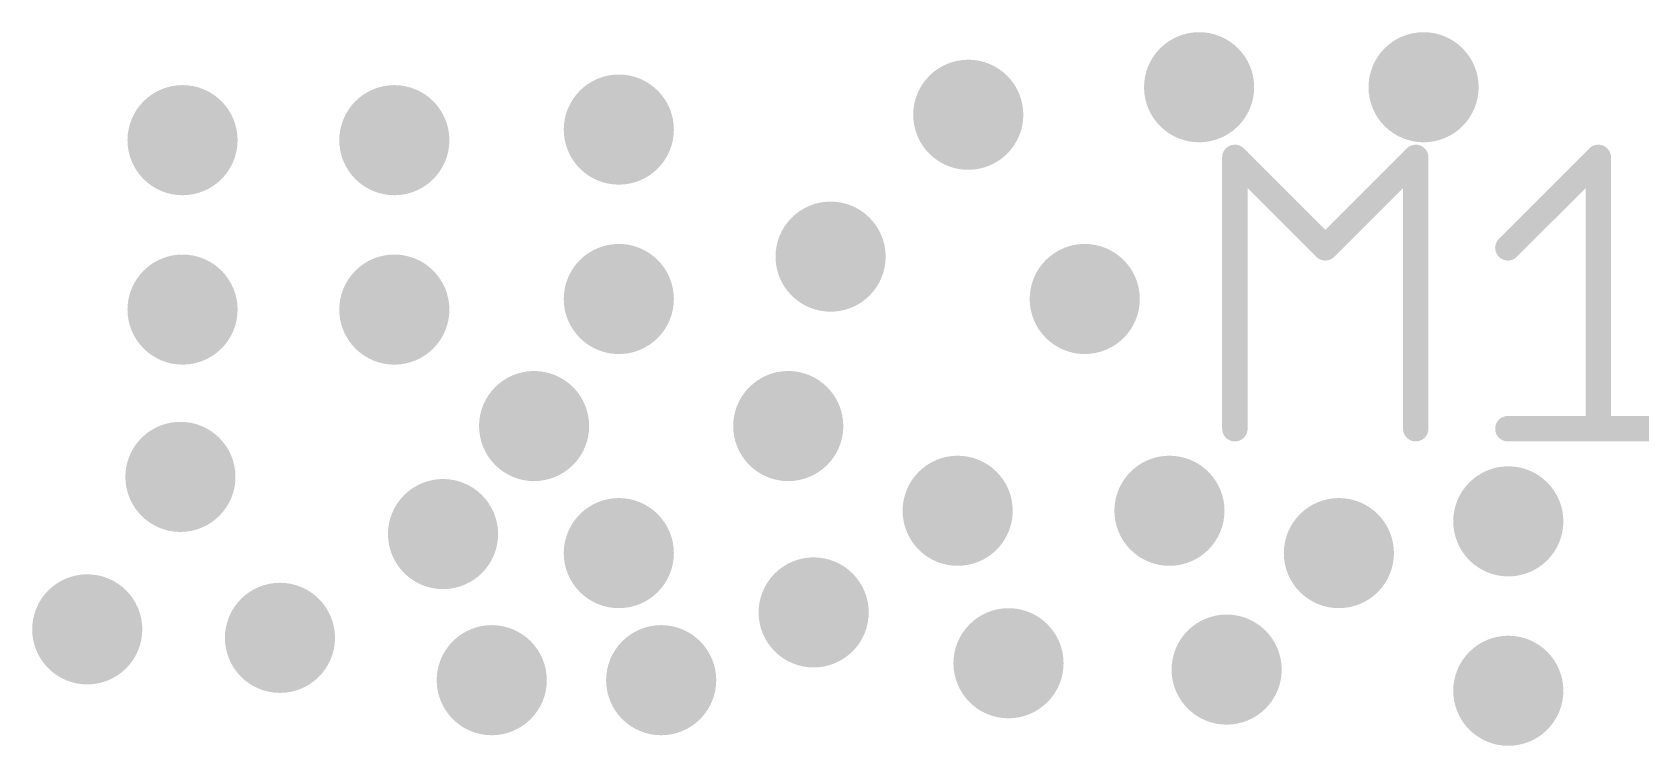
# Model space of a CAD drawing. Extents: x -35.6 to 35.6, y -20.1 to 20.1.
# Drawn here: x 8.1 to 17.75, y -5.38 to -1.1 of the extents above; entities that cross this region are included whole.
import ezdxf

# ---------------------------------------------------------------- set-up
doc = ezdxf.new("R2010")
doc.units = 0
doc.layers.add('18', color=82, linetype='CONTINUOUS')
doc.layers.add('21', color=253, linetype='CONTINUOUS')

# ---------------------------------------------------------------- blocks, each defined once
blk = doc.blocks.new('ROUNDV')
at = {"const_width": 0.5}
blk.add_lwpolyline([(0, -0.25, 1), (0, 0.25, 1), (0, -0.25)], format="xyb", dxfattribs=at)

msp = doc.modelspace()

# ---------------------------------------------------------------- linework, layer by layer
at = {"layer": '21', "const_width": 0.1524}
for points in [[(15.3162, -3.4798), (15.3162, -1.8528)], [(15.3162, -1.8528), (15.8585, -2.3951)], [(15.8585, -2.3951), (16.4009, -1.8528)], [(16.4009, -1.8528), (16.4009, -3.4798)], [(16.9534, -2.3951), (17.4957, -1.8528)], [(17.4957, -1.8528), (17.4957, -3.4798)], [(16.9534, -3.4798), (18.038, -3.4798)]]:
    msp.add_lwpolyline(points, dxfattribs=at)
at = {"layer": '21', "const_width": 0.0762}
for points in [[(15.3543, -1.8528, 1), (15.2781, -1.8528)], [(15.3431, -1.8259, 1), (15.2893, -1.8798)], [(16.439, -1.8528, 1), (16.3628, -1.8528)], [(16.4278, -1.8798, 1), (16.3739, -1.8259)], [(17.5338, -1.8528, 1), (17.4576, -1.8528)], [(17.5226, -1.8798, 1), (17.4687, -1.8259)], [(15.8316, -2.3682, 1), (15.8855, -2.4221)], [(15.8316, -2.4221, 1), (15.8855, -2.3682)], [(16.9264, -2.3682, 1), (16.9803, -2.4221)], [(15.2781, -3.4798, 1), (15.3543, -3.4798)], [(16.3628, -3.4798, 1), (16.439, -3.4798)], [(16.9534, -3.4417, 1), (16.9534, -3.5179)], [(17.4576, -3.4798, 1), (17.5338, -3.4798)]]:
    msp.add_lwpolyline(points, format="xyb", dxfattribs=at)

# ---------------------------------------------------------------- block references
at = {"layer": '18', "xscale": 0.6604, "yscale": 0.6604}
for p in [(15.1018, -1.432), (16.448, -1.432), (13.7175, -1.5971), (9.0058, -1.7495), (10.2758, -1.7495), (11.622, -1.686), (12.892, -2.448), (11.622, -2.702), (14.416, -2.702), (9.0058, -2.7655), (10.2758, -2.7655), (11.114, -3.464), (12.638, -3.464), (8.9931, -3.7688), (13.654, -3.972), (14.924, -3.972), (16.956, -4.0355), (10.5679, -4.1117), (11.622, -4.226), (15.94, -4.226), (12.7904, -4.5816), (8.4343, -4.6832), (9.59, -4.734), (13.9588, -4.8864), (15.2669, -4.9245), (10.86, -4.988), (11.876, -4.988), (16.956, -5.0515)]:
    msp.add_blockref('ROUNDV', p, dxfattribs=at)

doc.saveas('drawing.dxf')
